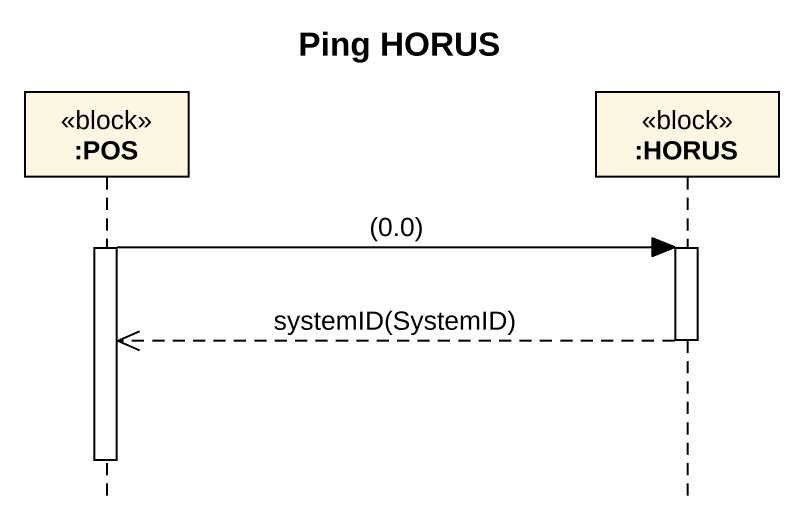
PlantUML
@startuml
title Ping HORUS
hide footbox
participant ":POS" as POS <<block>>
participant ":HORUS" as HORUS <<block>>

activate POS
POS -> HORUS : (0.0)
activate HORUS
HORUS -->> POS : systemID(SystemID)
deactivate HORUS
deactivate POS
@enduml
